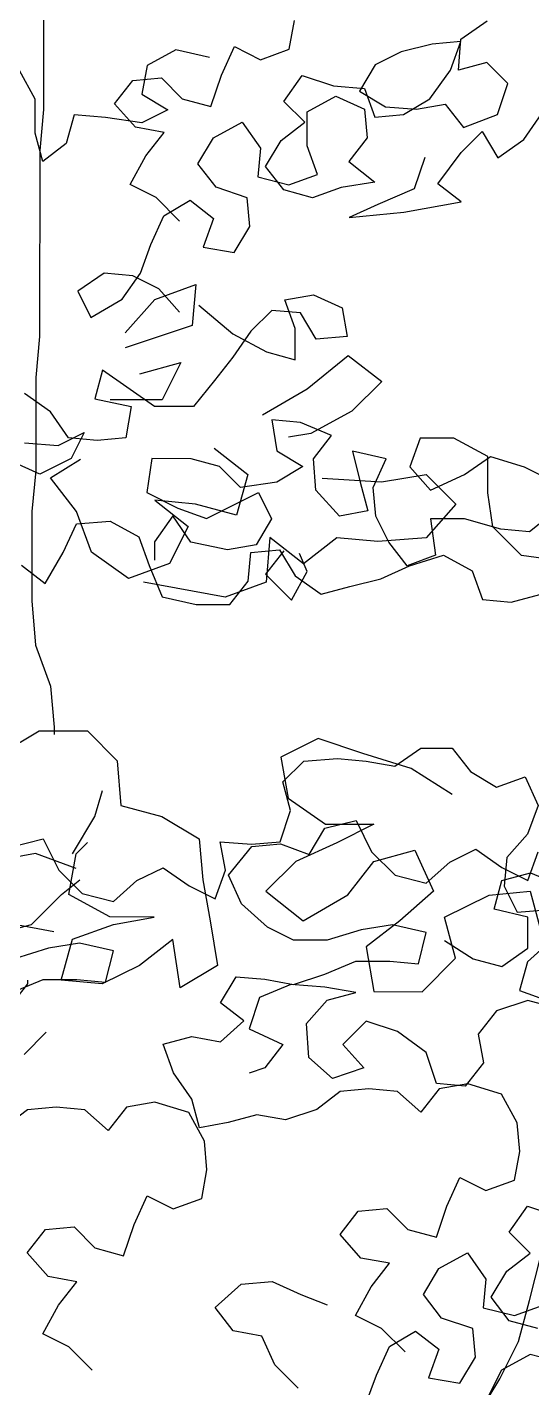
# Model space of a CAD drawing. Header units: millimetres. Extents: x -249630 to 95394, y -188036 to 109963.
# Drawn here: x -73162.9 to -72988.3, y -652.3 to -181.6 of the extents above; entities that cross this region are included whole.
import ezdxf

# ---------------------------------------------------------------- set-up
doc = ezdxf.new("R2010")
doc.units = ezdxf.units.MM
doc.layers.add('AHojas', color=86, linetype='Continuous')
doc.layers.add('ATronco', color=36, linetype='Continuous')

# ---------------------------------------------------------------- blocks, each defined once
blk = doc.blocks.new('Arbol_01')
at = {"layer": 'AHojas'}
for p, q in [((-0.63514, 2.42147), (-0.63307, 2.43279)), ((-0.56718, 2.42552), (-0.55688, 2.43272)), ((-0.56822, 2.41317), (-0.56718, 2.42552)), ((-0.67998, 2.42127), (-0.69131, 2.4151)), ((-0.66659, 2.41817), (-0.67998, 2.42127)), ((-0.66192, 2.41119), (-0.65676, 2.42252)), ((-0.65676, 2.42252), (-0.64647, 2.41736)), ((-0.64647, 2.41736), (-0.63514, 2.42147)), ((-0.57851, 2.42347), (-0.59087, 2.4204)), ((-0.56718, 2.42449), (-0.57851, 2.42347)), ((-0.57131, 2.41317), (-0.56718, 2.42449)), ((-0.59087, 2.4204), (-0.60117, 2.41526)), ((-0.69131, 2.4151), (-0.69338, 2.40378)), ((-0.60117, 2.41526), (-0.60736, 2.40497)), ((-0.55689, 2.41625), (-0.56822, 2.41317)), ((-0.54866, 2.408), (-0.55689, 2.41625)), ((-0.7356, 2.40175), (-0.74176, 2.41309)), ((-0.69693, 2.40917), (-0.68561, 2.41019)), ((-0.68561, 2.41019), (-0.67738, 2.40194)), ((-0.66605, 2.39884), (-0.66192, 2.41119)), ((-0.63722, 2.40088), (-0.63, 2.41117)), ((-0.63, 2.41117), (-0.61765, 2.40704)), ((-0.57956, 2.40185), (-0.57131, 2.41317)), ((-0.70415, 2.39991), (-0.69693, 2.40917)), ((-0.61765, 2.40704), (-0.60529, 2.40599)), ((-0.55279, 2.39565), (-0.54866, 2.408)), ((-0.69338, 2.40378), (-0.68309, 2.39759)), ((-0.62796, 2.39675), (-0.61662, 2.40292)), ((-0.61662, 2.40292), (-0.6053, 2.39776)), ((-0.60736, 2.40497), (-0.59706, 2.39878)), ((-0.60529, 2.40599), (-0.60119, 2.39466)), ((-0.73561, 2.38837), (-0.7356, 2.40175)), ((-0.69592, 2.39063), (-0.70415, 2.39991)), ((-0.67738, 2.40194), (-0.66605, 2.39884)), ((-0.62899, 2.39263), (-0.63722, 2.40088)), ((-0.59706, 2.39878), (-0.58471, 2.39774)), ((-0.58986, 2.39568), (-0.57956, 2.40185)), ((-0.58471, 2.39774), (-0.57338, 2.39979)), ((-0.57338, 2.39979), (-0.56618, 2.39051)), ((-0.72016, 2.39556), (-0.72326, 2.38424)), ((-0.7078, 2.39452), (-0.72016, 2.39556)), ((-0.68309, 2.39759), (-0.69339, 2.39245)), ((-0.62797, 2.38336), (-0.62796, 2.39675)), ((-0.6053, 2.39776), (-0.60428, 2.38643)), ((-0.60119, 2.39466), (-0.58986, 2.39568)), ((-0.56618, 2.39051), (-0.55279, 2.39565)), ((-0.54237, 2.3858), (-0.53515, 2.39609)), ((-0.69339, 2.39245), (-0.7078, 2.39452)), ((-0.66503, 2.38649), (-0.6537, 2.39265)), ((-0.6537, 2.39265), (-0.6465, 2.38235)), ((-0.63826, 2.38543), (-0.62899, 2.39263)), ((-0.73253, 2.37704), (-0.73561, 2.38837)), ((-0.6846, 2.38856), (-0.69592, 2.39063)), ((-0.69181, 2.3793), (-0.6846, 2.38856)), ((-0.56708, 2.38067), (-0.55884, 2.3889)), ((-0.55884, 2.3889), (-0.55267, 2.3786)), ((-0.72326, 2.38424), (-0.73253, 2.37704)), ((-0.67122, 2.37619), (-0.66503, 2.38649)), ((-0.64445, 2.37514), (-0.63826, 2.38543)), ((-0.60428, 2.38643), (-0.6115, 2.37717)), ((-0.55267, 2.3786), (-0.54237, 2.3858)), ((-0.6465, 2.38235), (-0.64754, 2.37102)), ((-0.62386, 2.37203), (-0.62797, 2.38336)), ((-0.57636, 2.36833), (-0.56708, 2.38067)), ((-0.698, 2.36798), (-0.69181, 2.3793)), ((-0.66402, 2.36692), (-0.67122, 2.37619)), ((-0.6115, 2.37717), (-0.60121, 2.36892)), ((-0.5815, 2.37863), (-0.58563, 2.36627)), ((-0.63725, 2.36587), (-0.64445, 2.37514)), ((-0.64754, 2.37102), (-0.63519, 2.36792)), ((-0.63519, 2.36792), (-0.62386, 2.37203)), ((-0.60121, 2.36892), (-0.6146, 2.36688)), ((-0.68771, 2.36282), (-0.698, 2.36798)), ((-0.65167, 2.36279), (-0.66402, 2.36692)), ((-0.62593, 2.36277), (-0.63725, 2.36587)), ((-0.6146, 2.36688), (-0.62593, 2.36277)), ((-0.58563, 2.36627), (-0.60005, 2.36011)), ((-0.5671, 2.36111), (-0.57636, 2.36833)), ((-0.67845, 2.35355), (-0.68771, 2.36282)), ((-0.68463, 2.35561), (-0.67432, 2.36178)), ((-0.67432, 2.36178), (-0.66506, 2.35457)), ((-0.65065, 2.35146), (-0.65167, 2.36279)), ((-0.58976, 2.35701), (-0.5671, 2.36111)), ((-0.60005, 2.36011), (-0.61138, 2.35497)), ((-0.68979, 2.34429), (-0.68463, 2.35561)), ((-0.66506, 2.35457), (-0.66919, 2.34324)), ((-0.61138, 2.35497), (-0.58976, 2.35701)), ((-0.65684, 2.34117), (-0.65065, 2.35146)), ((-0.69391, 2.33297), (-0.68979, 2.34429)), ((-0.66919, 2.34324), (-0.65684, 2.34117)), ((-0.70833, 2.33298), (-0.71863, 2.32578)), ((-0.697, 2.33194), (-0.70833, 2.33298)), ((-0.70113, 2.32268), (-0.69391, 2.33297)), ((-0.68671, 2.32678), (-0.697, 2.33194)), ((-0.71863, 2.32578), (-0.71349, 2.31548)), ((-0.67848, 2.31751), (-0.68671, 2.32678)), ((-0.63682, 2.32238), (-0.62549, 2.32443)), ((-0.62549, 2.32443), (-0.61417, 2.31927)), ((-0.71349, 2.31548), (-0.70113, 2.32268)), ((-0.6708, 2.32035), (-0.65742, 2.30901)), ((-0.63271, 2.31105), (-0.63682, 2.32238)), ((-0.64197, 2.31826), (-0.65022, 2.31003)), ((-0.63065, 2.31722), (-0.64197, 2.31826)), ((-0.62448, 2.30692), (-0.63065, 2.31722)), ((-0.61417, 2.31927), (-0.61212, 2.30794)), ((-0.65022, 2.31003), (-0.65743, 2.29974)), ((-0.65742, 2.30901), (-0.64405, 2.30179)), ((-0.63272, 2.29869), (-0.63271, 2.31105)), ((-0.61212, 2.30794), (-0.62448, 2.30692)), ((-0.64405, 2.30179), (-0.63272, 2.29869)), ((-0.65743, 2.29974), (-0.66465, 2.29048)), ((-0.70892, 2.29464), (-0.71202, 2.28332)), ((-0.68834, 2.28021), (-0.70892, 2.29464)), ((-0.66465, 2.29048), (-0.6729, 2.28019)), ((-0.72953, 2.27819), (-0.73982, 2.2854)), ((-0.71202, 2.28332), (-0.69761, 2.28022)), ((-0.72233, 2.26788), (-0.72953, 2.27819)), ((-0.69761, 2.28022), (-0.69968, 2.26786)), ((-0.6729, 2.28019), (-0.68834, 2.28021)), ((-0.64201, 2.27502), (-0.63996, 2.26266)), ((-0.63069, 2.27398), (-0.64201, 2.27502)), ((-0.61833, 2.26882), (-0.63069, 2.27398)), ((-0.72645, 2.2648), (-0.71615, 2.26994)), ((-0.71101, 2.26684), (-0.72233, 2.26788)), ((-0.71615, 2.26994), (-0.72131, 2.25965)), ((-0.69968, 2.26786), (-0.71101, 2.26684)), ((-0.62555, 2.25956), (-0.61833, 2.26882)), ((-0.58333, 2.26776), (-0.58745, 2.25643)), ((-0.56994, 2.26774), (-0.58333, 2.26776)), ((-0.55656, 2.26052), (-0.56994, 2.26774)), ((-0.73984, 2.26584), (-0.72645, 2.2648)), ((-0.72131, 2.25965), (-0.73367, 2.25348)), ((-0.68939, 2.25962), (-0.69146, 2.24623)), ((-0.67394, 2.2596), (-0.68939, 2.25962)), ((-0.66262, 2.2565), (-0.67394, 2.2596)), ((-0.63996, 2.26266), (-0.62967, 2.25647)), ((-0.62453, 2.2472), (-0.62555, 2.25956)), ((-0.6101, 2.26263), (-0.60702, 2.25027)), ((-0.59672, 2.25953), (-0.6101, 2.26263)), ((-0.60188, 2.24821), (-0.59672, 2.25953)), ((-0.56583, 2.25333), (-0.55553, 2.26052)), ((-0.55657, 2.24611), (-0.55656, 2.26052)), ((-0.55553, 2.26052), (-0.54215, 2.25639)), ((-0.73367, 2.25348), (-0.74499, 2.25864)), ((-0.65439, 2.24826), (-0.66262, 2.2565)), ((-0.62967, 2.25647), (-0.63997, 2.2503)), ((-0.58745, 2.25643), (-0.57923, 2.24716)), ((-0.54215, 2.25639), (-0.53186, 2.25123)), ((-0.57923, 2.24716), (-0.56583, 2.25333)), ((-0.63997, 2.2503), (-0.65439, 2.24826)), ((-0.60702, 2.25027), (-0.60395, 2.23894)), ((-0.60086, 2.23688), (-0.60188, 2.24821)), ((-0.69146, 2.24623), (-0.67911, 2.24004)), ((-0.66779, 2.23591), (-0.64719, 2.24619)), ((-0.64719, 2.24619), (-0.64205, 2.23589)), ((-0.61527, 2.2369), (-0.62453, 2.2472)), ((-0.55453, 2.23272), (-0.55657, 2.24611)), ((-0.68117, 2.23696), (-0.68839, 2.22667)), ((-0.67398, 2.22665), (-0.68117, 2.23696)), ((-0.67911, 2.24004), (-0.66779, 2.23591)), ((-0.60395, 2.23894), (-0.61527, 2.2369)), ((-0.59572, 2.22658), (-0.60086, 2.23688)), ((-0.52981, 2.23888), (-0.54011, 2.23065)), ((-0.72443, 2.22258), (-0.71927, 2.2339)), ((-0.71927, 2.2339), (-0.70589, 2.23492)), ((-0.70589, 2.23492), (-0.69457, 2.22873)), ((-0.64205, 2.23589), (-0.64823, 2.2256)), ((-0.57924, 2.23583), (-0.57719, 2.22142)), ((-0.56585, 2.23582), (-0.57924, 2.23583)), ((-0.55144, 2.23169), (-0.56585, 2.23582)), ((-0.54321, 2.22138), (-0.55453, 2.23272)), ((-0.54011, 2.23065), (-0.55144, 2.23169)), ((-0.69457, 2.22873), (-0.69046, 2.2174)), ((-0.68839, 2.22667), (-0.6884, 2.21946)), ((-0.65956, 2.22355), (-0.67398, 2.22665)), ((-0.64823, 2.2256), (-0.65956, 2.22355)), ((-0.58852, 2.21731), (-0.59572, 2.22658)), ((-0.73165, 2.21023), (-0.72443, 2.22258)), ((-0.65134, 2.21119), (-0.6503, 2.22251)), ((-0.6503, 2.22251), (-0.63897, 2.22353)), ((-0.63725, 2.2232), (-0.64446, 2.21394)), ((-0.63897, 2.22353), (-0.6328, 2.21323)), ((-0.62799, 2.21495), (-0.63107, 2.22216)), ((-0.57719, 2.22142), (-0.58852, 2.21731)), ((-0.58749, 2.21731), (-0.5741, 2.22141)), ((-0.5741, 2.22141), (-0.56278, 2.21522)), ((-0.5288, 2.21931), (-0.54321, 2.22138)), ((-0.74091, 2.21745), (-0.73165, 2.21023)), ((-0.69046, 2.2174), (-0.68532, 2.20504)), ((-0.63417, 2.20363), (-0.62799, 2.21495)), ((-0.59882, 2.21217), (-0.58749, 2.21731)), ((-0.56278, 2.21522), (-0.55867, 2.20389)), ((-0.65855, 2.20193), (-0.65134, 2.21119)), ((-0.64446, 2.21394), (-0.63417, 2.20363)), ((-0.6328, 2.21323), (-0.62251, 2.20601)), ((-0.61118, 2.20909), (-0.59882, 2.21217)), ((-0.62251, 2.20601), (-0.61118, 2.20909)), ((-0.68532, 2.20504), (-0.67194, 2.20194)), ((-0.55867, 2.20389), (-0.54735, 2.20285)), ((-0.54735, 2.20285), (-0.53602, 2.20593)), ((-0.67194, 2.20194), (-0.65855, 2.20193)), ((-0.59333, 2.13799), (-0.58303, 2.14519)), ((-0.58303, 2.14519), (-0.57067, 2.14517)), ((-0.57067, 2.14517), (-0.56347, 2.1359)), ((-0.63761, 2.13185), (-0.62937, 2.14008)), ((-0.62937, 2.14008), (-0.61598, 2.1411)), ((-0.61598, 2.1411), (-0.60466, 2.14006)), ((-0.60466, 2.14006), (-0.59333, 2.13799)), ((-0.56347, 2.1359), (-0.55318, 2.12971)), ((-0.63454, 2.12052), (-0.63761, 2.13185)), ((-0.55318, 2.12971), (-0.54185, 2.13382)), ((-0.54185, 2.13382), (-0.53671, 2.12249)), ((-0.63867, 2.10817), (-0.63454, 2.12052)), ((-0.53671, 2.12249), (-0.54084, 2.11117)), ((-0.62102, 2.11347), (-0.60866, 2.11655)), ((-0.60866, 2.11655), (-0.6025, 2.10419)), ((-0.62721, 2.10318), (-0.62102, 2.11347)), ((-0.74473, 2.10621), (-0.73237, 2.10928)), ((-0.73237, 2.10928), (-0.7262, 2.09692)), ((-0.54084, 2.11117), (-0.54909, 2.10191)), ((-0.66235, 2.10819), (-0.64999, 2.10715)), ((-0.6603, 2.09686), (-0.66235, 2.10819)), ((-0.65914, 2.09497), (-0.64986, 2.10629)), ((-0.64999, 2.10715), (-0.63867, 2.10817)), ((-0.64986, 2.10629), (-0.63853, 2.10731)), ((-0.63853, 2.10731), (-0.62721, 2.10318)), ((-0.57161, 2.10004), (-0.56131, 2.10518)), ((-0.56131, 2.10518), (-0.55102, 2.09796)), ((-0.6025, 2.10419), (-0.59324, 2.09491)), ((-0.54909, 2.10191), (-0.55013, 2.09058)), ((-0.54073, 2.0928), (-0.5366, 2.10413)), ((-0.69531, 2.09278), (-0.68501, 2.09791)), ((-0.68501, 2.09791), (-0.67472, 2.0907)), ((-0.58088, 2.09181), (-0.57161, 2.10004)), ((-0.55102, 2.09796), (-0.54073, 2.0928)), ((-0.7262, 2.09692), (-0.71694, 2.08765)), ((-0.66443, 2.08554), (-0.6603, 2.09686)), ((-0.654, 2.08364), (-0.65914, 2.09497)), ((-0.59324, 2.09491), (-0.58088, 2.09181)), ((-0.55102, 2.09281), (-0.53969, 2.09589)), ((-0.53969, 2.09589), (-0.52734, 2.09073)), ((-0.70459, 2.08455), (-0.69531, 2.09278)), ((-0.67472, 2.0907), (-0.66443, 2.08554)), ((-0.55412, 2.08149), (-0.55102, 2.09281)), ((-0.55013, 2.09058), (-0.54499, 2.08028)), ((-0.71694, 2.08765), (-0.70459, 2.08455)), ((-0.64371, 2.07436), (-0.654, 2.08364)), ((-0.54074, 2.07839), (-0.55412, 2.08149)), ((-0.54499, 2.08028), (-0.53366, 2.0813)), ((-0.59429, 2.07535), (-0.60664, 2.0733)), ((-0.5809, 2.07225), (-0.59429, 2.07535)), ((-0.54075, 2.06603), (-0.54074, 2.07839)), ((-0.63342, 2.06921), (-0.64371, 2.07436)), ((-0.60664, 2.0733), (-0.62003, 2.06919)), ((-0.584, 2.05989), (-0.5809, 2.07225)), ((-0.71799, 2.06808), (-0.73035, 2.06604)), ((-0.70461, 2.06498), (-0.71799, 2.06808)), ((-0.62003, 2.06919), (-0.63342, 2.06921)), ((-0.5737, 2.06915), (-0.56238, 2.06193)), ((-0.53162, 2.06894), (-0.54089, 2.06071)), ((-0.73035, 2.06604), (-0.74374, 2.06193)), ((-0.70771, 2.05263), (-0.70461, 2.06498)), ((-0.55105, 2.05883), (-0.54075, 2.06603)), ((-0.62107, 2.05581), (-0.60871, 2.06095)), ((-0.60871, 2.06095), (-0.59533, 2.06093)), ((-0.59533, 2.06093), (-0.584, 2.05989)), ((-0.56238, 2.06193), (-0.55105, 2.05883)), ((-0.54089, 2.06071), (-0.54399, 2.04939)), ((-0.74478, 2.04854), (-0.73242, 2.05368)), ((-0.73242, 2.05368), (-0.71903, 2.05367)), ((-0.71903, 2.05367), (-0.70771, 2.05263)), ((-0.66227, 2.04452), (-0.65608, 2.05481)), ((-0.65608, 2.05481), (-0.64476, 2.05377)), ((-0.64476, 2.05377), (-0.63343, 2.0517)), ((-0.63343, 2.0517), (-0.62107, 2.05581)), ((-0.63446, 2.0517), (-0.64683, 2.04657)), ((-0.62108, 2.05066), (-0.63446, 2.0517)), ((-0.60873, 2.04859), (-0.62108, 2.05066)), ((-0.62005, 2.04551), (-0.60873, 2.04859)), ((-0.54399, 2.04939), (-0.53267, 2.04526)), ((-0.64683, 2.04657), (-0.65096, 2.03421)), ((-0.6283, 2.03625), (-0.62005, 2.04551)), ((-0.54077, 2.04544), (-0.55313, 2.04133)), ((-0.52945, 2.04234), (-0.54077, 2.04544)), ((-0.65301, 2.0373), (-0.66227, 2.04452)), ((-0.55313, 2.04133), (-0.56035, 2.03207)), ((-0.66229, 2.02908), (-0.65301, 2.0373)), ((-0.60462, 2.03726), (-0.61389, 2.028)), ((-0.59226, 2.03313), (-0.60462, 2.03726)), ((-0.65096, 2.03421), (-0.63757, 2.02802)), ((-0.62728, 2.02287), (-0.6283, 2.03625)), ((-0.68494, 2.02807), (-0.67361, 2.03115)), ((-0.67361, 2.03115), (-0.66229, 2.02908)), ((-0.58095, 2.02488), (-0.59226, 2.03313)), ((-0.56035, 2.03207), (-0.5583, 2.02074)), ((-0.68083, 2.01674), (-0.68494, 2.02807)), ((-0.63757, 2.02802), (-0.64479, 2.01876)), ((-0.61389, 2.028), (-0.60566, 2.01873)), ((-0.61802, 2.01462), (-0.62728, 2.02287)), ((-0.57684, 2.01252), (-0.58095, 2.02488)), ((-0.64479, 2.01876), (-0.65097, 2.01671)), ((-0.60566, 2.01873), (-0.61802, 2.01462)), ((-0.5583, 2.02074), (-0.56551, 2.01148)), ((-0.67363, 2.00643), (-0.68083, 2.01674)), ((-0.56551, 2.01148), (-0.57684, 2.01252)), ((-0.56448, 2.01251), (-0.57581, 2.01046)), ((-0.5511, 2.00838), (-0.56448, 2.01251)), ((-0.61494, 2.00947), (-0.62421, 2.00227)), ((-0.60361, 2.01049), (-0.61494, 2.00947)), ((-0.59229, 2.00945), (-0.60361, 2.01049)), ((-0.58303, 2.0012), (-0.59229, 2.00945)), ((-0.57581, 2.01046), (-0.58303, 2.0012)), ((-0.54493, 1.99705), (-0.5511, 2.00838)), ((-0.72731, 2.00322), (-0.73864, 2.0022)), ((-0.71599, 2.00218), (-0.72731, 2.00322)), ((-0.68819, 2.00525), (-0.69951, 2.0032)), ((-0.6748, 2.00111), (-0.68819, 2.00525)), ((-0.67055, 1.9951), (-0.67363, 2.00643)), ((-0.73864, 2.0022), (-0.74792, 1.995)), ((-0.70673, 1.99394), (-0.71599, 2.00218)), ((-0.69951, 2.0032), (-0.70673, 1.99394)), ((-0.66864, 1.98978), (-0.6748, 2.00111)), ((-0.6479, 2.00023), (-0.65923, 1.99715)), ((-0.63657, 1.99816), (-0.6479, 2.00023)), ((-0.62421, 2.00227), (-0.63657, 1.99816)), ((-0.65923, 1.99715), (-0.67055, 1.9951)), ((-0.54391, 1.98572), (-0.54493, 1.99705)), ((-0.66762, 1.97846), (-0.66864, 1.98978)), ((-0.54598, 1.9744), (-0.54391, 1.98572)), ((-0.66969, 1.96713), (-0.66762, 1.97846)), ((-0.57276, 1.96412), (-0.5676, 1.97545)), ((-0.5676, 1.97545), (-0.55731, 1.97029)), ((-0.55731, 1.97029), (-0.54598, 1.9744)), ((-0.69647, 1.95686), (-0.69131, 1.96818)), ((-0.69131, 1.96818), (-0.68102, 1.96302)), ((-0.68102, 1.96302), (-0.66969, 1.96713)), ((-0.61499, 1.95284), (-0.60777, 1.9621)), ((-0.60777, 1.9621), (-0.59645, 1.96312)), ((-0.59645, 1.96312), (-0.58822, 1.95487)), ((-0.57689, 1.95177), (-0.57276, 1.96412)), ((-0.54806, 1.9538), (-0.54084, 1.96409)), ((-0.54084, 1.96409), (-0.52849, 1.95996)), ((-0.73869, 1.94557), (-0.73148, 1.95483)), ((-0.73148, 1.95483), (-0.72015, 1.95585)), ((-0.72015, 1.95585), (-0.71192, 1.94761)), ((-0.7006, 1.94451), (-0.69647, 1.95686)), ((-0.58822, 1.95487), (-0.57689, 1.95177)), ((-0.60676, 1.94356), (-0.61499, 1.95284)), ((-0.53983, 1.94556), (-0.54806, 1.9538)), ((-0.71192, 1.94761), (-0.7006, 1.94451)), ((-0.73047, 1.9363), (-0.73869, 1.94557)), ((-0.59544, 1.94149), (-0.60676, 1.94356)), ((-0.57588, 1.93941), (-0.56454, 1.94558)), ((-0.56454, 1.94558), (-0.55734, 1.93528)), ((-0.5491, 1.93836), (-0.53983, 1.94556)), ((-0.60265, 1.93223), (-0.59544, 1.94149)), ((-0.58206, 1.92912), (-0.57588, 1.93941)), ((-0.71914, 1.93423), (-0.73047, 1.9363)), ((-0.55529, 1.92807), (-0.5491, 1.93836)), ((-0.72636, 1.92497), (-0.71914, 1.93423)), ((-0.66444, 1.92405), (-0.65414, 1.93331)), ((-0.65414, 1.93331), (-0.64178, 1.93433)), ((-0.64178, 1.93433), (-0.63046, 1.92917)), ((-0.60884, 1.92091), (-0.60265, 1.93223)), ((-0.55734, 1.93528), (-0.55838, 1.92395)), ((-0.63046, 1.92917), (-0.62016, 1.92504)), ((-0.57486, 1.91985), (-0.58206, 1.92912)), ((-0.54809, 1.9188), (-0.55529, 1.92807)), ((-0.73255, 1.91364), (-0.72636, 1.92497)), ((-0.54603, 1.92085), (-0.5347, 1.92496)), ((-0.65724, 1.91478), (-0.66444, 1.92405)), ((-0.59855, 1.91575), (-0.60884, 1.92091)), ((-0.55838, 1.92395), (-0.54603, 1.92085)), ((-0.56251, 1.91572), (-0.57486, 1.91985)), ((-0.53677, 1.9157), (-0.54809, 1.9188)), ((-0.72225, 1.90849), (-0.73255, 1.91364)), ((-0.64592, 1.91271), (-0.65724, 1.91478)), ((-0.58929, 1.90648), (-0.59855, 1.91575)), ((-0.59547, 1.90854), (-0.58516, 1.91471)), ((-0.58516, 1.91471), (-0.5759, 1.90749)), ((-0.56149, 1.90439), (-0.56251, 1.91572)), ((-0.64078, 1.90138), (-0.64592, 1.91271)), ((-0.71299, 1.89921), (-0.72225, 1.90849)), ((-0.60063, 1.89722), (-0.59547, 1.90854)), ((-0.5759, 1.90749), (-0.58003, 1.89617)), ((-0.53987, 1.9054), (-0.5512, 1.89923)), ((-0.52751, 1.9023), (-0.53987, 1.9054)), ((-0.56768, 1.8941), (-0.56149, 1.90439)), ((-0.63152, 1.8921), (-0.64078, 1.90138)), ((-0.5512, 1.89923), (-0.56152, 1.87865)), ((-0.60476, 1.8859), (-0.60063, 1.89722)), ((-0.58003, 1.89617), (-0.56768, 1.8941)), ((0.06224, 1.62581), (0.07357, 1.62992)), ((0.07357, 1.62992), (0.07253, 1.61859)), ((0.05399, 1.61655), (0.06224, 1.62581)), ((0.07253, 1.61859), (0.05399, 1.61243)), ((0.0581, 1.60522), (0.06943, 1.6083)), ((0.06943, 1.6083), (0.06427, 1.598)), ((0.10443, 1.60106), (0.11577, 1.61031)), ((0.11577, 1.61031), (0.12503, 1.6031)), ((0.09207, 1.59386), (0.10443, 1.60106)), ((0.12503, 1.6031), (0.11678, 1.59487)), ((0.06427, 1.598), (0.04986, 1.59802)), ((0.11678, 1.59487), (0.10545, 1.5887)), ((0.10545, 1.5887), (0.09927, 1.58768)), ((0.03336, 1.57641), (0.04161, 1.58155)), ((0.07868, 1.58461), (0.08794, 1.57739)), ((0.04056, 1.56714), (0.03336, 1.57641)), ((0.08794, 1.57739), (0.08484, 1.56607)), ((0.10853, 1.57634), (0.125, 1.5753)), ((0.125, 1.5753), (0.13736, 1.57734)), ((0.13736, 1.57734), (0.14559, 1.5691)), ((0.06219, 1.57021), (0.07145, 1.56299)), ((0.07351, 1.56916), (0.06219, 1.57021)), ((0.04467, 1.55581), (0.04056, 1.56714)), ((0.08484, 1.56607), (0.07351, 1.56916)), ((0.14559, 1.5691), (0.13735, 1.55984)), ((0.07145, 1.56299), (0.06629, 1.5527)), ((0.0941, 1.55988), (0.09306, 1.54752)), ((0.10336, 1.55266), (0.0941, 1.55988)), ((0.11263, 1.55986), (0.10336, 1.55266)), ((0.12396, 1.55882), (0.11263, 1.55986)), ((0.13735, 1.55984), (0.12396, 1.55882)), ((0.05496, 1.54859), (0.04467, 1.55581)), ((0.06629, 1.5527), (0.05496, 1.54859)), ((0.08173, 1.54342), (0.05908, 1.54755)), ((0.09306, 1.54752), (0.08173, 1.54342)), ((0.03331, 1.51875), (0.03433, 1.50742)), ((0.01991, 1.50023), (0.03021, 1.50639)), ((0.03021, 1.50639), (0.0436, 1.50638)), ((0.03433, 1.50742), (0.03433, 1.50536)), ((0.0436, 1.50638), (0.05183, 1.49814)), ((0.10743, 1.50426), (0.09713, 1.49913)), ((0.11979, 1.50013), (0.10743, 1.50426)), ((0.09713, 1.49913), (0.09918, 1.4878)), ((0.13317, 1.496), (0.11979, 1.50013)), ((0.05183, 1.49814), (0.05284, 1.48578)), ((0.14449, 1.48878), (0.13317, 1.496)), ((0.04563, 1.4827), (0.0477, 1.4899)), ((0.09918, 1.4878), (0.10947, 1.48058)), ((0.05284, 1.48578), (0.06417, 1.48268)), ((0.03945, 1.47241), (0.04563, 1.4827)), ((0.06417, 1.48268), (0.07446, 1.47649)), ((0.10947, 1.48058), (0.12286, 1.48057)), ((0.12286, 1.48057), (0.11256, 1.47543)), ((0.07446, 1.47649), (0.07548, 1.46517)), ((0.02915, 1.47242), (0.01782, 1.47037)), ((0.04047, 1.46829), (0.02915, 1.47242)), ((0.03841, 1.46108), (0.04048, 1.47241)), ((0.04048, 1.47241), (0.04357, 1.47549)), ((0.11256, 1.47543), (0.10122, 1.47029)), ((0.12285, 1.47027), (0.13418, 1.47335)), ((0.13418, 1.47335), (0.13932, 1.46202)), ((0.10122, 1.47029), (0.09298, 1.46206)), ((0.11563, 1.46101), (0.12285, 1.47027)), ((0.03635, 1.46108), (0.0415, 1.4652)), ((0.07548, 1.46517), (0.07753, 1.45384)), ((0.0281, 1.45285), (0.03635, 1.46108)), ((0.04973, 1.45489), (0.03841, 1.46108)), ((0.09298, 1.46206), (0.10327, 1.45381)), ((0.10327, 1.45381), (0.11563, 1.46101)), ((0.13932, 1.46202), (0.13004, 1.45379)), ((0.15476, 1.46097), (0.16609, 1.46199)), ((0.16609, 1.46199), (0.17224, 1.43933)), ((0.1424, 1.45481), (0.15476, 1.46097)), ((0.06208, 1.45488), (0.04973, 1.45489)), ((0.05075, 1.45283), (0.06208, 1.45488)), ((0.07753, 1.45384), (0.07958, 1.44148)), ((0.13004, 1.45379), (0.12077, 1.44659)), ((0.14548, 1.44348), (0.1424, 1.45481)), ((0.01677, 1.44977), (0.0281, 1.45285)), ((0.03428, 1.45079), (0.02295, 1.45286)), ((0.03942, 1.44872), (0.05075, 1.45283)), ((0.03632, 1.4374), (0.03942, 1.44872)), ((0.06723, 1.4487), (0.05795, 1.4415)), ((0.06927, 1.43531), (0.06723, 1.4487)), ((0.12077, 1.44659), (0.12282, 1.43423)), ((0.1362, 1.43422), (0.14548, 1.44348)), ((0.05795, 1.4415), (0.04765, 1.43636)), ((0.07958, 1.44148), (0.06927, 1.43531)), ((0.01984, 1.42712), (0.02706, 1.43638)), ((0.02706, 1.43638), (0.02706, 1.43741)), ((0.04765, 1.43636), (0.03632, 1.4374)), ((0.12282, 1.43423), (0.1362, 1.43422))]:
    blk.add_line(p, q, dxfattribs=at)
at = {"layer": 'ATronco'}
for p, q in [((0.03146, 1.74322), (0.0314, 1.67835)), ((0.0314, 1.67835), (0.03036, 1.66702)), ((0.03036, 1.66702), (0.03031, 1.61554)), ((0.03031, 1.61554), (0.02927, 1.60421)), ((0.02927, 1.60421), (0.02925, 1.57847)), ((0.02925, 1.57847), (0.02821, 1.56715)), ((0.02821, 1.56715), (0.02818, 1.54243)), ((0.02818, 1.54243), (0.0292, 1.53008)), ((0.0292, 1.53008), (0.03331, 1.51875)), ((0.03219, 1.42299), (0.02601, 1.41682)), ((0.16598, 1.34873), (0.16908, 1.36108)), ((0.16288, 1.33741), (0.16598, 1.34873)), ((0.15773, 1.32711), (0.16288, 1.33741)), ((0.15154, 1.31682), (0.15773, 1.32711))]:
    blk.add_line(p, q, dxfattribs=at)

msp = doc.modelspace()

# ---------------------------------------------------------------- block references
for p, xscale, yscale, zscale in [((-73196.564, -2308.069), 1250, 1250, 1250), ((-72516.569, -2308.069), 875, 875, 875)]:
    msp.add_blockref('Arbol_01', p, dxfattribs=dict(xscale=xscale, yscale=yscale, zscale=zscale))

doc.saveas('drawing.dxf')
